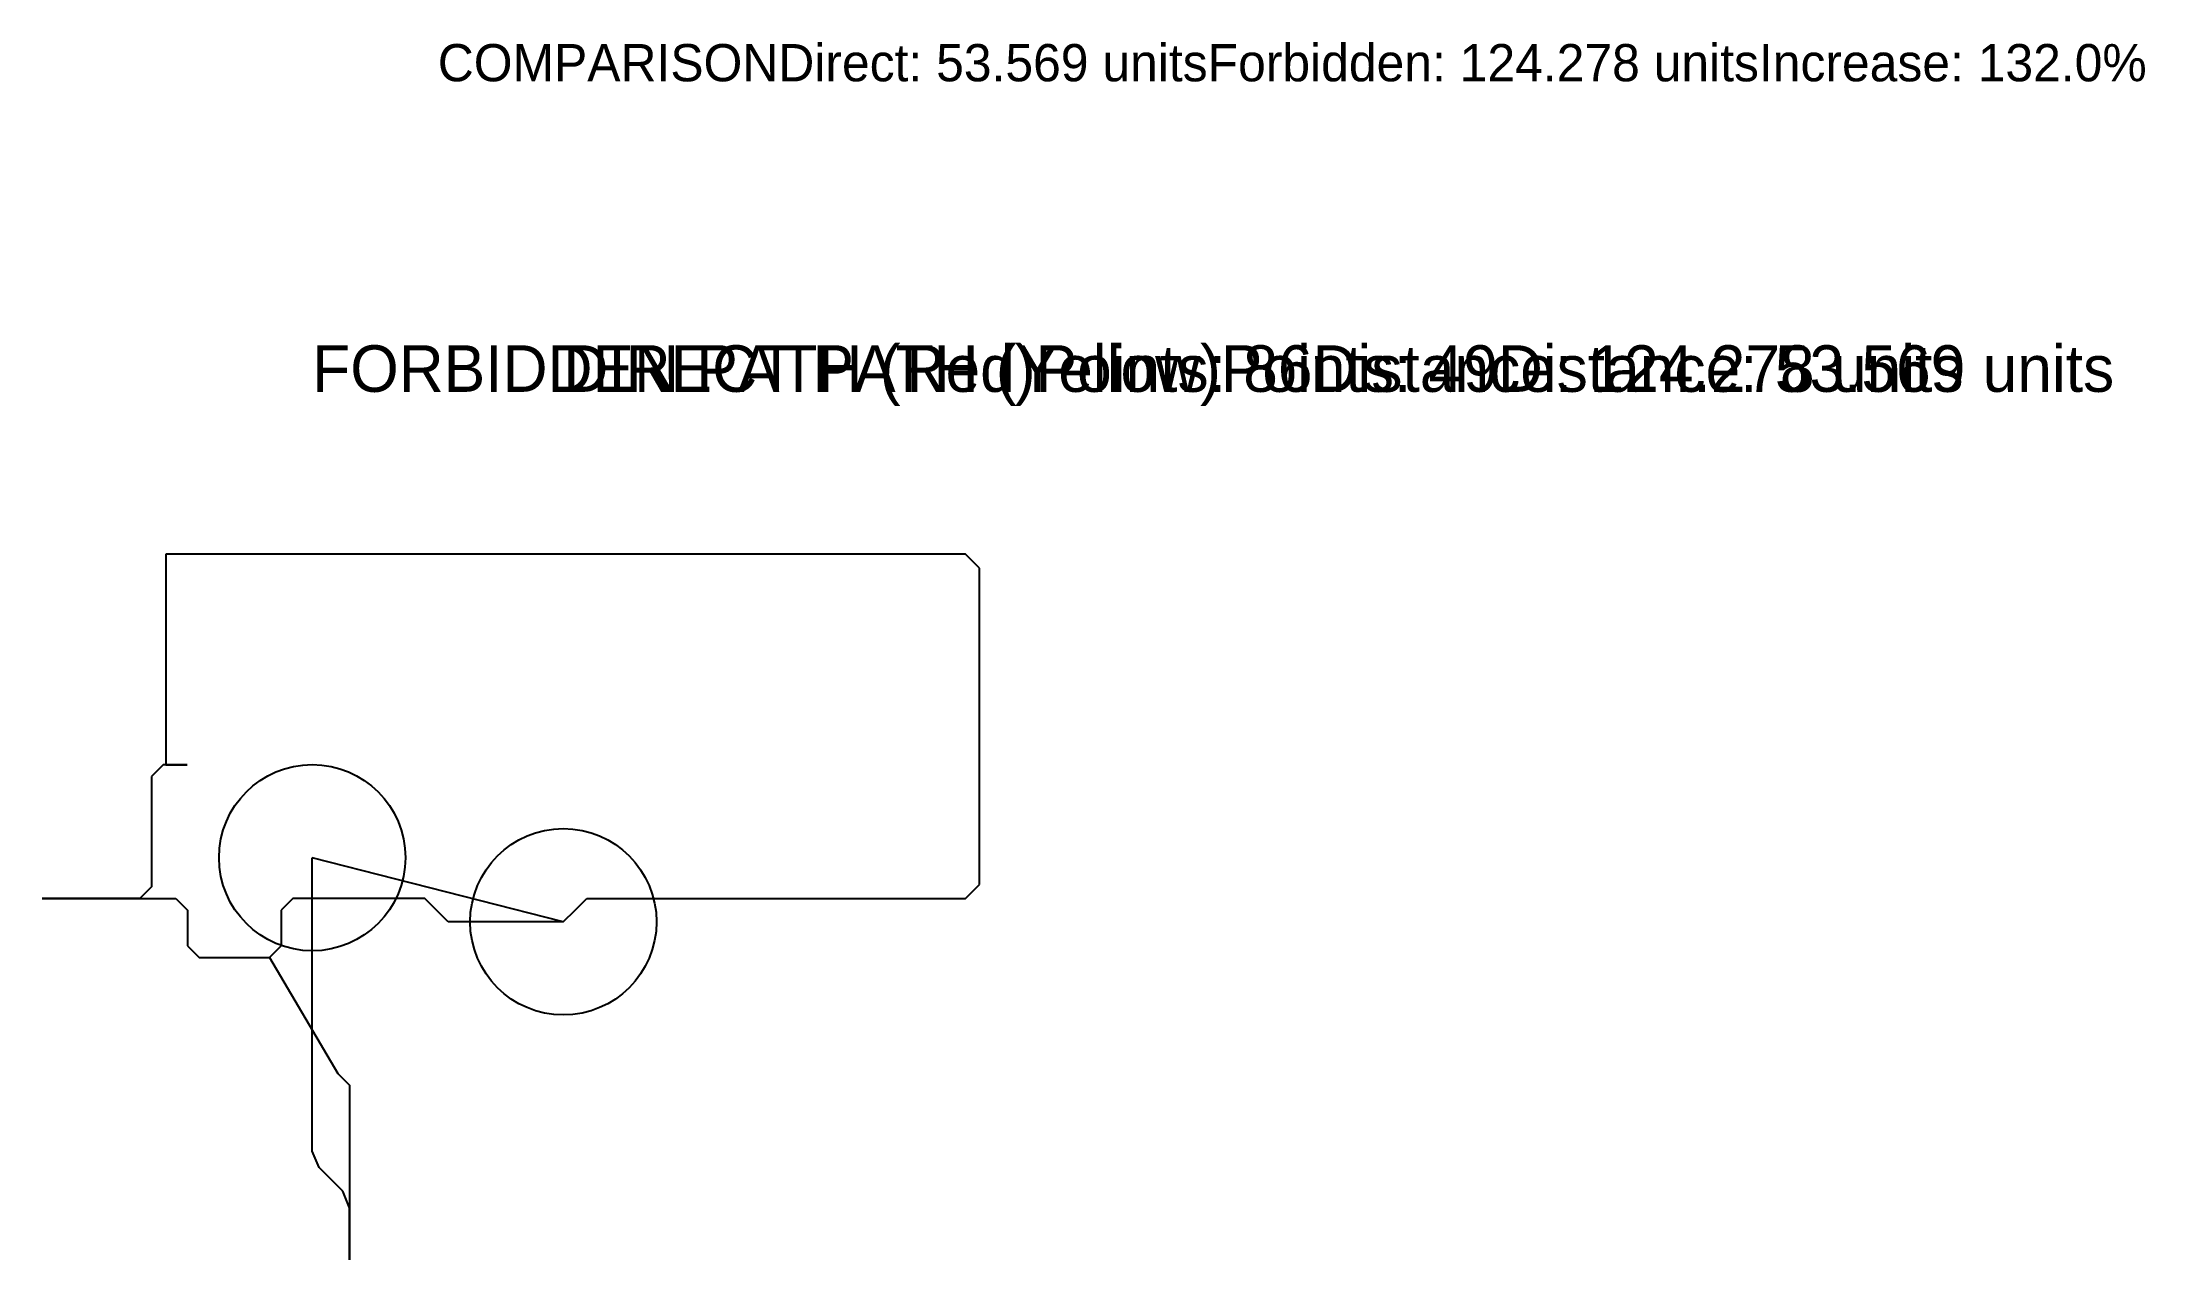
# Model space of a CAD drawing. Header units: metres. Extents: x 166.2 to 233.9, y 2.4 to 41.6.
import ezdxf

# ---------------------------------------------------------------- set-up
doc = ezdxf.new("R2010")
doc.units = ezdxf.units.M
for name, color, linetype in [('ANNOTATIONS', 7, 'Continuous'), ('DIRECT_PATH', 2, 'Continuous'), ('FORBIDDEN_PATH', 1, 'Continuous'), ('START_GOAL', 3, 'Continuous')]:
    doc.layers.add(name, color=color, linetype=linetype)

msp = doc.modelspace()

# ---------------------------------------------------------------- linework, layer by layer
at = {"layer": 'ANNOTATIONS'}
msp.add_line((182.946, 13.304, 157.295), (174.86, 15.369, 136.587), dxfattribs=at)
at = {"layer": 'DIRECT_PATH'}
for p, q in [((174.86, 14.787, 136.587), (174.86, 15.369, 136.587)), ((174.86, 14.666, 136.466), (174.86, 14.787, 136.587)), ((174.86, 14.545, 136.127), (174.86, 14.666, 136.248)), ((174.86, 14.666, 136.248), (174.86, 14.666, 136.466)), ((174.86, 11.287, 136.127), (174.86, 14.545, 136.127)), ((174.237, 14.056, 156.874), (173.861, 13.68, 156.874)), ((173.861, 13.68, 156.874), (173.861, 13.375, 156.874)), ((176.709, 14.056, 156.874), (174.237, 14.056, 156.874)), ((176.958, 14.056, 156.977), (176.709, 14.056, 156.874)), ((177.202, 14.056, 157.221), (176.958, 14.056, 156.977)), ((177.381, 14.056, 157.295), (177.202, 14.056, 157.221)), ((178.482, 14.056, 157.295), (177.381, 14.056, 157.295)), ((178.858, 13.68, 157.295), (178.482, 14.056, 157.295)), ((179.234, 13.304, 157.295), (178.858, 13.68, 157.295)), ((173.861, 13.375, 156.874), (173.861, 13.126, 156.77)), ((173.861, 13.126, 156.77), (173.861, 13.092, 156.737)), ((173.861, 13.092, 156.737), (173.861, 12.843, 156.634)), ((182.946, 13.304, 157.295), (179.234, 13.304, 157.295)), ((173.861, 12.53, 156.634), (173.485, 12.154, 156.634)), ((173.861, 12.843, 156.634), (173.861, 12.53, 156.634)), ((173.485, 12.154, 156.634), (175.682, 8.418, 153.96)), ((174.86, 11.187, 136.122), (174.86, 11.287, 136.127)), ((174.86, 11.032, 136.122), (174.86, 11.187, 136.122)), ((174.86, 10.68, 136.474), (174.86, 11.032, 136.122)), ((174.86, 10.328, 136.939), (174.86, 10.68, 136.587)), ((174.86, 10.68, 136.587), (174.86, 10.68, 136.474)), ((174.86, 9.759, 136.939), (174.86, 10.328, 136.939)), ((174.86, 9.308, 136.939), (174.86, 9.759, 136.939)), ((174.86, 8.857, 136.939), (174.86, 9.308, 136.939)), ((174.86, 7.451, 136.939), (174.86, 8.857, 136.939)), ((175.682, 8.418, 153.96), (176.058, 8.042, 153.96)), ((174.86, 6.85, 136.939), (174.86, 7.451, 136.939)), ((176.058, 8.042, 153.96), (176.058, 7.592, 153.96)), ((176.058, 7.592, 153.96), (176.058, 2.924, 153.96)), ((174.86, 6.249, 136.939), (174.86, 6.85, 136.939)), ((174.86, 5.922, 136.939), (174.86, 6.249, 136.939)), ((175.08, 5.39, 136.939), (174.86, 5.922, 136.939)), ((175.841, 4.629, 136.939), (175.08, 5.39, 136.939)), ((176.062, 4.097, 136.939), (175.841, 4.629, 136.939)), ((176.062, 3.721, 136.939), (176.062, 4.097, 136.939)), ((176.062, 3.345, 136.939), (176.062, 3.721, 136.939)), ((176.058, 2.924, 153.96), (176.058, 2.474, 153.96)), ((176.062, 2.768, 136.939), (176.062, 3.345, 136.939)), ((176.062, 2.416, 137.291), (176.062, 2.768, 136.939)), ((176.058, 2.474, 153.96), (176.062, 2.416, 153.96)), ((176.062, 2.416, 153.96), (176.062, 2.416, 144.238)), ((176.062, 2.416, 144.238), (176.062, 2.416, 143.788)), ((176.062, 2.416, 143.788), (176.062, 2.416, 137.291))]:
    msp.add_line(p, q, dxfattribs=at)
at = {"layer": 'FORBIDDEN_PATH'}
for p, q in [((170.516, 25.145, 160.124), (170.14, 25.145, 160.124)), ((170.14, 25.145, 160.124), (170.14, 24.769, 160.124)), ((189.993, 25.145, 160.124), (170.516, 25.145, 160.124)), ((190.242, 25.145, 160.227), (189.993, 25.145, 160.124)), ((190.561, 25.145, 160.546), (190.242, 25.145, 160.227)), ((190.915, 25.145, 160.9), (190.561, 25.145, 160.546)), ((191.164, 25.145, 161.003), (190.915, 25.145, 160.9)), ((195.899, 25.145, 161.003), (191.164, 25.145, 161.003)), ((196.35, 24.694, 161.003), (195.899, 25.145, 161.003)), ((170.14, 24.769, 160.124), (170.14, 24.555, 160.124)), ((170.14, 24.555, 160.124), (170.14, 24.204, 159.773)), ((196.35, 20.447, 161.003), (196.35, 24.694, 161.003)), ((170.14, 24.204, 159.773), (170.14, 24.204, 159.275)), ((170.14, 24.204, 159.275), (170.14, 23.853, 158.924)), ((170.14, 23.853, 158.924), (170.14, 18.735, 158.924)), ((196.35, 20.198, 160.9), (196.35, 20.447, 161.003)), ((196.35, 20.105, 160.806), (196.35, 20.198, 160.9)), ((196.35, 19.855, 160.703), (196.35, 20.105, 160.806)), ((196.35, 14.507, 160.703), (196.35, 19.855, 160.703)), ((170.064, 18.359, 156.033), (169.688, 17.983, 156.033)), ((170.477, 18.359, 156.033), (170.064, 18.359, 156.033)), ((170.14, 18.735, 158.924), (170.14, 18.359, 158.924)), ((170.14, 18.359, 158.924), (170.516, 18.359, 158.924)), ((170.828, 18.359, 156.384), (170.477, 18.359, 156.033)), ((170.516, 18.359, 158.924), (170.828, 18.359, 158.924)), ((170.828, 18.359, 158.924), (170.828, 18.359, 156.384)), ((169.688, 17.983, 156.033), (169.688, 14.43, 156.033)), ((174.86, 14.787, 136.587), (174.86, 15.369, 136.587)), ((169.688, 14.43, 156.033), (169.312, 14.054, 156.033)), ((174.86, 14.666, 136.466), (174.86, 14.787, 136.587)), ((174.86, 14.545, 136.127), (174.86, 14.666, 136.248)), ((174.86, 14.666, 136.248), (174.86, 14.666, 136.466)), ((174.86, 11.287, 136.127), (174.86, 14.545, 136.127)), ((195.899, 14.056, 160.703), (196.35, 14.507, 160.703)), ((168.788, 14.054, 156.634), (166.159, 14.054, 156.634)), ((166.159, 14.054, 156.634), (170.463, 14.054, 156.634)), ((169.139, 14.054, 156.033), (168.788, 14.054, 156.384)), ((168.788, 14.054, 156.384), (168.788, 14.054, 156.634)), ((169.312, 14.054, 156.033), (169.139, 14.054, 156.033)), ((170.463, 14.054, 156.634), (170.839, 13.678, 156.634)), ((170.839, 13.678, 156.634), (170.839, 12.53, 156.634)), ((182.946, 13.304, 157.295), (183.322, 13.68, 157.295)), ((183.322, 13.68, 157.295), (183.698, 14.056, 157.295)), ((183.698, 14.056, 157.295), (184.049, 14.056, 157.646)), ((184.049, 14.056, 157.646), (184.049, 14.056, 158.402)), ((184.049, 14.056, 158.402), (184.4, 14.056, 158.753)), ((184.4, 14.056, 158.753), (186.13, 14.056, 158.753)), ((186.13, 14.056, 158.753), (186.63, 14.056, 158.753)), ((186.63, 14.056, 158.753), (187.081, 14.056, 158.753)), ((187.081, 14.056, 158.753), (187.532, 14.056, 158.753)), ((187.532, 14.056, 158.753), (194.764, 14.056, 158.753)), ((194.764, 14.056, 158.753), (195.115, 14.056, 159.104)), ((195.115, 14.056, 159.104), (195.115, 14.056, 160.352)), ((195.115, 14.056, 160.352), (195.466, 14.056, 160.703)), ((195.466, 14.056, 160.703), (195.899, 14.056, 160.703)), ((170.839, 12.53, 156.634), (171.215, 12.154, 156.634)), ((171.215, 12.154, 156.634), (173.485, 12.154, 156.634)), ((173.485, 12.154, 156.634), (175.682, 8.418, 153.96)), ((174.86, 11.187, 136.122), (174.86, 11.287, 136.127)), ((174.86, 11.032, 136.122), (174.86, 11.187, 136.122)), ((174.86, 10.68, 136.474), (174.86, 11.032, 136.122)), ((174.86, 10.328, 136.939), (174.86, 10.68, 136.587)), ((174.86, 10.68, 136.587), (174.86, 10.68, 136.474)), ((174.86, 9.759, 136.939), (174.86, 10.328, 136.939)), ((174.86, 9.308, 136.939), (174.86, 9.759, 136.939)), ((174.86, 8.857, 136.939), (174.86, 9.308, 136.939)), ((174.86, 7.451, 136.939), (174.86, 8.857, 136.939)), ((175.682, 8.418, 153.96), (176.058, 8.042, 153.96)), ((174.86, 6.85, 136.939), (174.86, 7.451, 136.939)), ((176.058, 8.042, 153.96), (176.058, 7.592, 153.96)), ((176.058, 7.592, 153.96), (176.058, 2.924, 153.96)), ((174.86, 6.249, 136.939), (174.86, 6.85, 136.939)), ((174.86, 5.922, 136.939), (174.86, 6.249, 136.939)), ((175.08, 5.39, 136.939), (174.86, 5.922, 136.939)), ((175.841, 4.629, 136.939), (175.08, 5.39, 136.939)), ((176.062, 4.097, 136.939), (175.841, 4.629, 136.939)), ((176.062, 3.721, 136.939), (176.062, 4.097, 136.939)), ((176.062, 3.345, 136.939), (176.062, 3.721, 136.939)), ((176.058, 2.924, 153.96), (176.058, 2.474, 153.96)), ((176.062, 2.768, 136.939), (176.062, 3.345, 136.939)), ((176.062, 2.416, 137.291), (176.062, 2.768, 136.939)), ((176.058, 2.474, 153.96), (176.062, 2.416, 153.96)), ((176.062, 2.416, 153.96), (176.062, 2.416, 144.238)), ((176.062, 2.416, 144.238), (176.062, 2.416, 143.788)), ((176.062, 2.416, 143.788), (176.062, 2.416, 137.291))]:
    msp.add_line(p, q, dxfattribs=at)
at = {"layer": 'START_GOAL'}
for centre in [(174.86, 15.369, 136.587), (182.946, 13.304, 157.295)]:
    msp.add_circle(centre, 3, dxfattribs=at)

# ---------------------------------------------------------------- texts
at = {"layer": 'ANNOTATIONS'}
for s, height, p in [('COMPARISONDirect: 53.569 unitsForbidden: 124.278 unitsIncrease: 132.0%', 1.2, (178.903, 40.369, 146.941)), ('FORBIDDEN PATH (Red)Points: 86Distance: 124.278 units', 1.5, (174.86, 30.369, 136.587)), ('DIRECT PATH (Yellow)Points: 49Distance: 53.569 units', 1.5, (182.946, 30.369, 157.295))]:
    msp.add_text(s, height=height, dxfattribs=at).set_placement(p)

doc.saveas('drawing.dxf')
